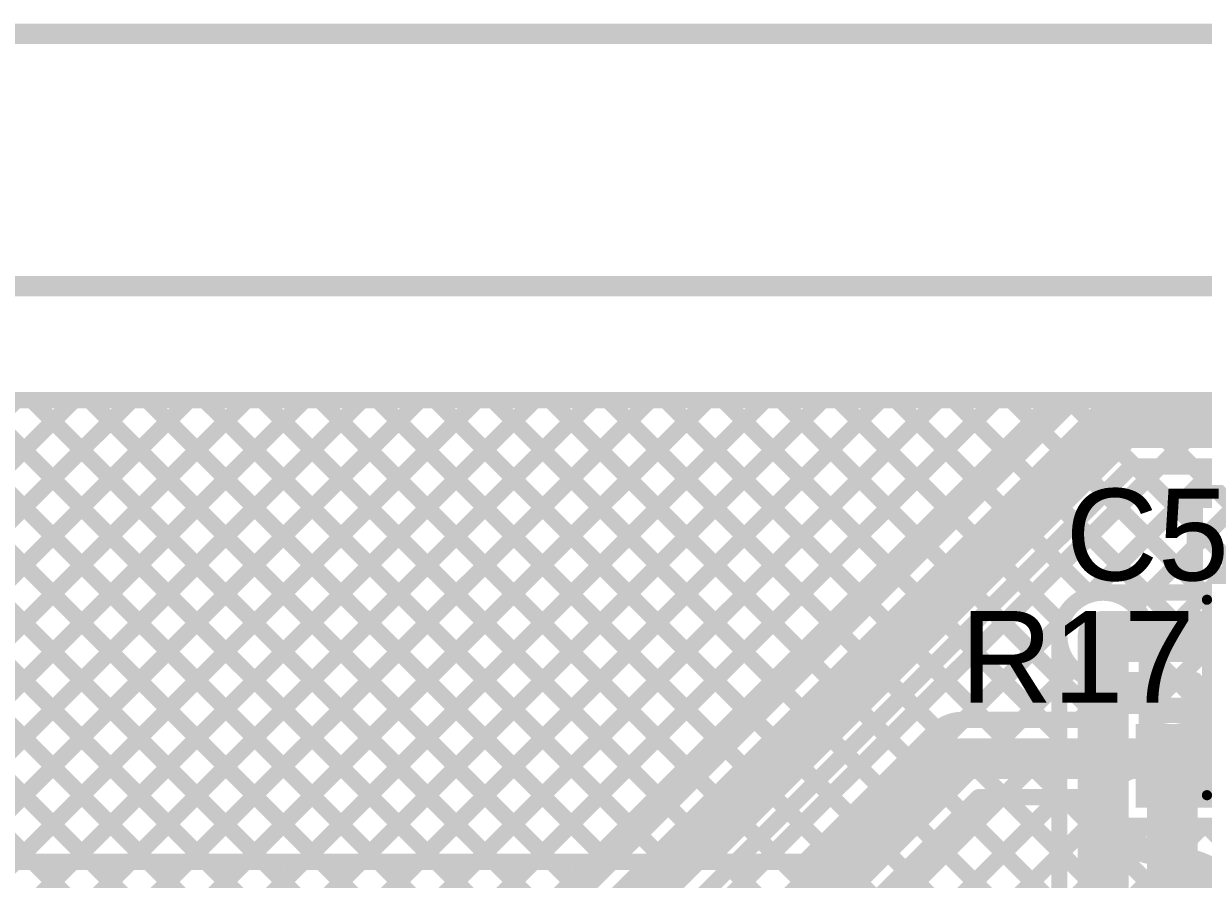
# Model space of a CAD drawing. Header units: millimetres. Extents: x -0.08 to 7.12, y -0.08 to 3.98.
# Drawn here: x 5.116 to 5.695, y 3.541 to 3.961 of the extents above; entities that cross this region are included whole.
import ezdxf

# ---------------------------------------------------------------- set-up
doc = ezdxf.new("R2010")
doc.units = ezdxf.units.MM
doc.header["$MEASUREMENT"] = 0
for name, color, linetype in [('BottomLayer', 5, 'Continuous'), ('Mechanical1', 6, 'Continuous'), ('Mechanical2', 216, 'Continuous'), ('TopLayer', 1, 'Continuous'), ('TopOverlay', 2, 'Continuous'), ('TopPaste', 8, 'Continuous'), ('TopSolder', 216, 'Continuous'), ('ViaHoleLayer', 16, 'Continuous')]:
    doc.layers.add(name, color=color, linetype=linetype)
doc.styles.add('Arial', font='arial.ttf', dxfattribs={"height": 0.2})

# ---------------------------------------------------------------- blocks, each defined once
blk = doc.blocks.new('R___0603_52')
at = {"layer": 'TopLayer'}
for points in [[(-0.015, 0.0175), (-0.015, -0.0175), (-0.045, -0.0175), (-0.045, 0.0175)], [(0.045, 0.0175), (0.045, -0.0175), (0.015, -0.0175), (0.015, 0.0175)]]:
    blk.add_hatch(color=1, dxfattribs=at).paths.add_polyline_path(points)
at = {"layer": 'TopPaste'}
for points in [[(-0.015, 0.0175), (-0.015, -0.0175), (-0.045, -0.0175), (-0.045, 0.0175)], [(0.045, 0.0175), (0.045, -0.0175), (0.015, -0.0175), (0.015, 0.0175)]]:
    blk.add_hatch(color=8, dxfattribs=at).paths.add_polyline_path(points)
at = {"layer": 'TopSolder'}
for points in [[(-0.011, 0.0215), (-0.011, -0.0215), (-0.049, -0.0215), (-0.049, 0.0215)], [(0.049, 0.0215), (0.049, -0.0215), (0.011, -0.0215), (0.011, 0.0215)]]:
    blk.add_hatch(color=216, dxfattribs=at).paths.add_polyline_path(points)
at = {"layer": 'TopOverlay', "const_width": 0.005}
for points in [[(-0.048, 0.021), (-0.048, -0.021)], [(-0.048, 0.021), (0.048, 0.021)], [(0.048, 0.021), (0.048, -0.021)], [(-0.048, -0.021), (0.048, -0.021)]]:
    blk.add_lwpolyline(points, dxfattribs=at)
at = {"layer": 'TopOverlay', "const_width": 0.0025}
for points in [[(-0.04925, 0.021, 1), (-0.04675, 0.021, 1)], [(-0.04925, 0.021, 1), (-0.04675, 0.021, 1)], [(0.04675, 0.021, 1), (0.04925, 0.021, 1)], [(0.04675, 0.021, 1), (0.04925, 0.021, 1)], [(-0.04925, -0.021, 1), (-0.04675, -0.021, 1)], [(-0.04925, -0.021, 1), (-0.04675, -0.021, 1)], [(0.04675, -0.021, 1), (0.04925, -0.021, 1)], [(0.04675, -0.021, 1), (0.04925, -0.021, 1)]]:
    blk.add_lwpolyline(points, format="xyb", close=True, dxfattribs=at)

msp = doc.modelspace()

# ---------------------------------------------------------------- hatches: boundary and pattern name
at = {"layer": 'BottomLayer'}
h = msp.add_hatch(color=5, dxfattribs=at)
edge = h.paths.add_edge_path()
edge.add_arc((5.646, 3.66), 0.01181, 0, 360)
h = msp.add_hatch(color=5, dxfattribs=at)
edge = h.paths.add_edge_path()
edge.add_arc((5.68, 3.6), 0.01181, 0, 360)
at = {"layer": 'TopLayer'}
h = msp.add_hatch(color=1, dxfattribs=at)
edge = h.paths.add_edge_path()
edge.add_arc((5.646, 3.66), 0.01181, 0, 360)
msp.add_hatch(color=1, dxfattribs=at).paths.add_polyline_path([(5.78567, 3.61691), (5.662, 3.61691), (5.662, 3.57591), (5.78567, 3.57591)])
h = msp.add_hatch(color=1, dxfattribs=at)
edge = h.paths.add_edge_path()
edge.add_arc((5.68, 3.6), 0.01181, 0, 360)
at = {"layer": 'ViaHoleLayer'}
h = msp.add_hatch(color=16, dxfattribs=at)
edge = h.paths.add_edge_path()
edge.add_arc((5.646, 3.66), 0.00591, 0, 360)
h = msp.add_hatch(color=16, dxfattribs=at)
edge = h.paths.add_edge_path()
edge.add_arc((5.68, 3.6), 0.00591, 0, 360)

# ---------------------------------------------------------------- linework, layer by layer
at = {"layer": 'BottomLayer'}
for points, const_width in [([(0.05348, 3.776), (5.63159, 3.776)], 0.008), ([(4.66989, 3.3335), (5.11239, 3.776)], 0.008), ([(4.69817, 3.3335), (5.14067, 3.776)], 0.008), ([(4.72646, 3.3335), (5.16896, 3.776)], 0.008), ([(4.75474, 3.3335), (5.19724, 3.776)], 0.008), ([(4.78303, 3.3335), (5.22553, 3.776)], 0.008), ([(4.8154, 3.33759), (5.25381, 3.776)], 0.008), ([(4.83959, 3.3335), (5.28209, 3.776)], 0.008), ([(4.86788, 3.3335), (5.31038, 3.776)], 0.008), ([(4.89375, 3.776), (5.26267, 3.40708)], 0.008), ([(4.89616, 3.3335), (5.33866, 3.776)], 0.008), ([(4.92204, 3.776), (5.27682, 3.42122)], 0.008), ([(4.92445, 3.3335), (5.36695, 3.776)], 0.008), ([(4.95032, 3.776), (5.29096, 3.43536)], 0.008), ([(4.95273, 3.3335), (5.39523, 3.776)], 0.008), ([(4.97861, 3.776), (5.3051, 3.44951)], 0.008), ([(4.98102, 3.3335), (5.42352, 3.776)], 0.008), ([(5.00689, 3.776), (5.31924, 3.46365)], 0.008), ([(5.0093, 3.3335), (5.4518, 3.776)], 0.008), ([(5.03518, 3.776), (5.33338, 3.47779)], 0.008), ([(5.03758, 3.3335), (5.48008, 3.776)], 0.008), ([(5.06346, 3.776), (5.34753, 3.49193)], 0.008), ([(5.06587, 3.3335), (5.50837, 3.776)], 0.008), ([(5.09174, 3.776), (5.36167, 3.50607)], 0.008), ([(5.09415, 3.3335), (5.53665, 3.776)], 0.008), ([(5.12003, 3.776), (5.37581, 3.52022)], 0.008), ([(5.12244, 3.3335), (5.56494, 3.776)], 0.008), ([(5.14831, 3.776), (5.38995, 3.53436)], 0.008), ([(5.15072, 3.3335), (5.59322, 3.776)], 0.008), ([(5.1766, 3.776), (5.4041, 3.5485)], 0.008), ([(5.17901, 3.3335), (5.62151, 3.776)], 0.008), ([(5.18909, 3.3335), (5.63159, 3.776)], 0.008), ([(5.198, 3.312), (5.651, 3.765)], 0.025), ([(5.20488, 3.776), (5.41824, 3.56264)], 0.008), ([(5.23317, 3.776), (5.43238, 3.57679)], 0.008), ([(5.26145, 3.776), (5.44652, 3.59093)], 0.008), ([(5.28973, 3.776), (5.46066, 3.60507)], 0.008), ([(5.31802, 3.776), (5.47481, 3.61921)], 0.008), ([(5.3463, 3.776), (5.48895, 3.63335)], 0.008), ([(5.37459, 3.776), (5.50309, 3.6475)], 0.008), ([(5.40287, 3.776), (5.51723, 3.66164)], 0.008), ([(5.43116, 3.776), (5.53138, 3.67578)], 0.008), ([(5.45944, 3.776), (5.54552, 3.68992)], 0.008), ([(5.48772, 3.776), (5.55966, 3.70406)], 0.008), ([(5.51601, 3.776), (5.5738, 3.71821)], 0.008), ([(5.54429, 3.776), (5.58794, 3.73235)], 0.008), ([(5.57258, 3.776), (5.60209, 3.74649)], 0.008), ([(5.60086, 3.776), (5.61623, 3.76063)], 0.008), ([(5.651, 3.765), (5.804, 3.765)], 0.025), ([(5.2156, 3.2992), (5.65991, 3.7435)], 0.008), ([(5.22956, 3.2992), (5.67386, 3.7435)], 0.008), ([(5.63896, 3.68031), (5.70214, 3.7435)], 0.008), ([(5.65991, 3.7435), (5.79509, 3.7435)], 0.008), ([(5.66165, 3.7435), (5.937, 3.46815)], 0.008), ([(5.66166, 3.67473), (5.73043, 3.7435)], 0.008), ([(5.6675, 3.65229), (5.75871, 3.7435)], 0.008), ([(5.6675, 3.624), (5.787, 3.7435)], 0.008), ([(5.68993, 3.7435), (5.937, 3.49643)], 0.008), ([(5.69053, 3.61875), (5.80519, 3.73341)], 0.008), ([(5.64663, 3.73023), (5.937, 3.43986)], 0.008), ([(5.63249, 3.71609), (5.937, 3.41158)], 0.008), ([(5.61835, 3.70194), (5.63973, 3.68056)], 0.008), ([(5.60421, 3.6878), (5.62551, 3.6665)], 0.008), ([(5.59007, 3.67366), (5.6245, 3.63922)], 0.008), ([(5.25784, 3.2992), (5.62569, 3.66704)], 0.008), ([(5.646, 3.353), (5.646, 3.66)], 0.025), ([(5.57592, 3.65952), (5.6245, 3.61094)], 0.008), ([(5.6245, 3.36191), (5.6245, 3.66)], 0.008), ([(5.6675, 3.61749), (5.6675, 3.66)], 0.008), ([(5.6675, 3.65279), (5.937, 3.38329)], 0.008), ([(5.56178, 3.64538), (5.6245, 3.58266)], 0.008), ([(5.28612, 3.2992), (5.6245, 3.63757)], 0.008), ([(5.54764, 3.63123), (5.6245, 3.55437)], 0.008), ([(5.6675, 3.62451), (5.67204, 3.61997)], 0.008), ([(5.5335, 3.61709), (5.6245, 3.52609)], 0.008), ([(5.31441, 3.2992), (5.6245, 3.60929)], 0.008), ([(5.68, 3.126), (5.68, 3.6)], 0.025), ([(5.51935, 3.60295), (5.6245, 3.4978)], 0.008), ([(5.50521, 3.58881), (5.6245, 3.46952)], 0.008), ([(5.34269, 3.2992), (5.6245, 3.581)], 0.008), ([(5.49107, 3.57466), (5.6245, 3.44123)], 0.008), ([(5.47693, 3.56052), (5.6245, 3.41295)], 0.008), ([(5.37098, 3.2992), (5.6245, 3.55272)], 0.008), ([(5.46279, 3.54638), (5.6245, 3.38467)], 0.008)]:
    msp.add_lwpolyline(points, dxfattribs=dict(at, const_width=const_width))
for points, const_width in [([(5.11039, 3.776, 1), (5.11439, 3.776, 1)], 0.004), ([(5.11803, 3.776, 1), (5.12203, 3.776, 1)], 0.004), ([(5.13867, 3.776, 1), (5.14267, 3.776, 1)], 0.004), ([(5.14631, 3.776, 1), (5.15031, 3.776, 1)], 0.004), ([(5.16696, 3.776, 1), (5.17096, 3.776, 1)], 0.004), ([(5.1746, 3.776, 1), (5.1786, 3.776, 1)], 0.004), ([(5.19524, 3.776, 1), (5.19924, 3.776, 1)], 0.004), ([(5.20288, 3.776, 1), (5.20688, 3.776, 1)], 0.004), ([(5.22353, 3.776, 1), (5.22753, 3.776, 1)], 0.004), ([(5.23117, 3.776, 1), (5.23517, 3.776, 1)], 0.004), ([(5.25181, 3.776, 1), (5.25581, 3.776, 1)], 0.004), ([(5.25945, 3.776, 1), (5.26345, 3.776, 1)], 0.004), ([(5.28009, 3.776, 1), (5.28409, 3.776, 1)], 0.004), ([(5.28773, 3.776, 1), (5.29173, 3.776, 1)], 0.004), ([(5.30838, 3.776, 1), (5.31238, 3.776, 1)], 0.004), ([(5.31602, 3.776, 1), (5.32002, 3.776, 1)], 0.004), ([(5.33666, 3.776, 1), (5.34066, 3.776, 1)], 0.004), ([(5.3443, 3.776, 1), (5.3483, 3.776, 1)], 0.004), ([(5.36495, 3.776, 1), (5.36895, 3.776, 1)], 0.004), ([(5.37259, 3.776, 1), (5.37659, 3.776, 1)], 0.004), ([(5.39323, 3.776, 1), (5.39723, 3.776, 1)], 0.004), ([(5.40087, 3.776, 1), (5.40487, 3.776, 1)], 0.004), ([(5.42152, 3.776, 1), (5.42552, 3.776, 1)], 0.004), ([(5.42916, 3.776, 1), (5.43316, 3.776, 1)], 0.004), ([(5.4498, 3.776, 1), (5.4538, 3.776, 1)], 0.004), ([(5.45744, 3.776, 1), (5.46144, 3.776, 1)], 0.004), ([(5.47808, 3.776, 1), (5.48208, 3.776, 1)], 0.004), ([(5.48572, 3.776, 1), (5.48972, 3.776, 1)], 0.004), ([(5.50637, 3.776, 1), (5.51037, 3.776, 1)], 0.004), ([(5.51401, 3.776, 1), (5.51801, 3.776, 1)], 0.004), ([(5.53465, 3.776, 1), (5.53865, 3.776, 1)], 0.004), ([(5.54229, 3.776, 1), (5.54629, 3.776, 1)], 0.004), ([(5.56294, 3.776, 1), (5.56694, 3.776, 1)], 0.004), ([(5.57058, 3.776, 1), (5.57458, 3.776, 1)], 0.004), ([(5.59122, 3.776, 1), (5.59522, 3.776, 1)], 0.004), ([(5.59886, 3.776, 1), (5.60286, 3.776, 1)], 0.004), ([(5.61951, 3.776, 1), (5.62351, 3.776, 1)], 0.004), ([(5.62959, 3.776, 1), (5.63359, 3.776, 1)], 0.004), ([(5.62959, 3.776, 1), (5.63359, 3.776, 1)], 0.004), ([(5.64475, 3.765, 1), (5.65725, 3.765, 1)], 0.0125), ([(5.64475, 3.765, 1), (5.65725, 3.765, 1)], 0.0125), ([(5.61423, 3.76063, 1), (5.61823, 3.76063, 1)], 0.004), ([(5.60009, 3.74649, 1), (5.60409, 3.74649, 1)], 0.004), ([(5.65791, 3.7435, 1), (5.66191, 3.7435, 1)], 0.004), ([(5.65791, 3.7435, 1), (5.66191, 3.7435, 1)], 0.004), ([(5.65965, 3.7435, 1), (5.66365, 3.7435, 1)], 0.004), ([(5.67186, 3.7435, 1), (5.67586, 3.7435, 1)], 0.004), ([(5.68793, 3.7435, 1), (5.69193, 3.7435, 1)], 0.004), ([(5.58594, 3.73235, 1), (5.58994, 3.73235, 1)], 0.004), ([(5.64463, 3.73023, 1), (5.64863, 3.73023, 1)], 0.004), ([(5.5718, 3.71821, 1), (5.5758, 3.71821, 1)], 0.004), ([(5.63049, 3.71609, 1), (5.63449, 3.71609, 1)], 0.004), ([(5.55766, 3.70406, 1), (5.56166, 3.70406, 1)], 0.004), ([(5.61635, 3.70194, 1), (5.62035, 3.70194, 1)], 0.004), ([(5.54352, 3.68992, 1), (5.54752, 3.68992, 1)], 0.004), ([(5.60221, 3.6878, 1), (5.60621, 3.6878, 1)], 0.004), ([(5.63773, 3.68056, 1), (5.64173, 3.68056, 1)], 0.004), ([(5.52938, 3.67578, 1), (5.53338, 3.67578, 1)], 0.004), ([(5.63696, 3.68031, 1), (5.64096, 3.68031, 1)], 0.004), ([(5.65966, 3.67473, 1), (5.66366, 3.67473, 1)], 0.004), ([(5.58807, 3.67366, 1), (5.59206, 3.67366, 1)], 0.004), ([(5.62351, 3.6665, 1), (5.62751, 3.6665, 1)], 0.004), ([(5.62369, 3.66704, 1), (5.62769, 3.66704, 1)], 0.004), ([(5.63975, 3.66, 1), (5.65225, 3.66, 1)], 0.0125), ([(5.51523, 3.66164, 1), (5.51923, 3.66164, 1)], 0.004), ([(5.57392, 3.65952, 1), (5.57792, 3.65952, 1)], 0.004), ([(5.6225, 3.66, 1), (5.6265, 3.66, 1)], 0.004), ([(5.6225, 3.66, 1), (5.6265, 3.66, 1)], 0.004), ([(5.6655, 3.66, 1), (5.6695, 3.66, 1)], 0.004), ([(5.6655, 3.66, 1), (5.6695, 3.66, 1)], 0.004), ([(5.6655, 3.65279, 1), (5.6695, 3.65279, 1)], 0.004), ([(5.6655, 3.65229, 1), (5.6695, 3.65229, 1)], 0.004), ([(5.50109, 3.6475, 1), (5.50509, 3.6475, 1)], 0.004), ([(5.55978, 3.64538, 1), (5.56378, 3.64538, 1)], 0.004), ([(5.6225, 3.63922, 1), (5.6265, 3.63922, 1)], 0.004), ([(5.6225, 3.63757, 1), (5.6265, 3.63757, 1)], 0.004), ([(5.48695, 3.63335, 1), (5.49095, 3.63335, 1)], 0.004), ([(5.54564, 3.63123, 1), (5.54964, 3.63123, 1)], 0.004), ([(5.6655, 3.62451, 1), (5.6695, 3.62451, 1)], 0.004), ([(5.6655, 3.624, 1), (5.6695, 3.624, 1)], 0.004), ([(5.47281, 3.61921, 1), (5.47681, 3.61921, 1)], 0.004), ([(5.5315, 3.61709, 1), (5.5355, 3.61709, 1)], 0.004), ([(5.6655, 3.61749, 1), (5.6695, 3.61749, 1)], 0.004), ([(5.6655, 3.61749, 1), (5.6695, 3.61749, 1)], 0.004), ([(5.67004, 3.61997, 1), (5.67404, 3.61997, 1)], 0.004), ([(5.68853, 3.61875, 1), (5.69253, 3.61875, 1)], 0.004), ([(5.6225, 3.61094, 1), (5.6265, 3.61094, 1)], 0.004), ([(5.6225, 3.60929, 1), (5.6265, 3.60929, 1)], 0.004), ([(5.67375, 3.6, 1), (5.68625, 3.6, 1)], 0.0125), ([(5.45866, 3.60507, 1), (5.46266, 3.60507, 1)], 0.004), ([(5.51735, 3.60295, 1), (5.52135, 3.60295, 1)], 0.004), ([(5.44452, 3.59093, 1), (5.44852, 3.59093, 1)], 0.004), ([(5.50321, 3.58881, 1), (5.50721, 3.58881, 1)], 0.004), ([(5.6225, 3.58266, 1), (5.6265, 3.58266, 1)], 0.004), ([(5.43038, 3.57679, 1), (5.43438, 3.57679, 1)], 0.004), ([(5.6225, 3.581, 1), (5.6265, 3.581, 1)], 0.004), ([(5.48907, 3.57466, 1), (5.49307, 3.57466, 1)], 0.004), ([(5.41624, 3.56264, 1), (5.42024, 3.56264, 1)], 0.004), ([(5.47493, 3.56052, 1), (5.47893, 3.56052, 1)], 0.004), ([(5.6225, 3.55437, 1), (5.6265, 3.55437, 1)], 0.004), ([(5.4021, 3.5485, 1), (5.4061, 3.5485, 1)], 0.004), ([(5.6225, 3.55272, 1), (5.6265, 3.55272, 1)], 0.004), ([(5.46079, 3.54638, 1), (5.46479, 3.54638, 1)], 0.004)]:
    msp.add_lwpolyline(points, format="xyb", close=True, dxfattribs=dict(at, const_width=const_width))
at = {"layer": 'BottomLayer', "const_width": 0.008}
for points in [[(5.6245, 3.66, -1), (5.6675, 3.66)], [(5.6675, 3.61749, -0.610096), (5.7015, 3.6)]]:
    msp.add_lwpolyline(points, format="xyb", dxfattribs=at)
at = {"layer": 'Mechanical1', "const_width": 0.01}
msp.add_lwpolyline([(3.6874, 3.956), (6.864, 3.956)], dxfattribs=at)
at = {"layer": 'Mechanical2', "const_width": 0.01}
msp.add_lwpolyline([(-0.079, 3.832), (6.864, 3.832)], dxfattribs=at)
at = {"layer": 'TopLayer'}
for points, const_width in [([(0.05348, 3.776), (5.72959, 3.776)], 0.008), ([(4.88559, 3.5492), (5.11239, 3.776)], 0.008), ([(4.89375, 3.776), (5.12056, 3.5492)], 0.008), ([(4.91387, 3.5492), (5.14067, 3.776)], 0.008), ([(4.92204, 3.776), (5.14884, 3.5492)], 0.008), ([(4.94215, 3.5492), (5.16896, 3.776)], 0.008), ([(4.95032, 3.776), (5.17713, 3.5492)], 0.008), ([(4.97044, 3.5492), (5.19724, 3.776)], 0.008), ([(4.97861, 3.776), (5.20541, 3.5492)], 0.008), ([(4.99872, 3.5492), (5.22553, 3.776)], 0.008), ([(5.00689, 3.776), (5.23369, 3.5492)], 0.008), ([(5.02701, 3.5492), (5.25381, 3.776)], 0.008), ([(5.03518, 3.776), (5.26198, 3.5492)], 0.008), ([(5.05529, 3.5492), (5.28209, 3.776)], 0.008), ([(5.06346, 3.776), (5.29026, 3.5492)], 0.008), ([(5.08358, 3.5492), (5.31038, 3.776)], 0.008), ([(5.09174, 3.776), (5.31855, 3.5492)], 0.008), ([(5.11186, 3.5492), (5.33866, 3.776)], 0.008), ([(5.12003, 3.776), (5.34683, 3.5492)], 0.008), ([(5.14014, 3.5492), (5.36695, 3.776)], 0.008), ([(5.14831, 3.776), (5.37512, 3.5492)], 0.008), ([(5.16843, 3.5492), (5.39523, 3.776)], 0.008), ([(5.1766, 3.776), (5.4034, 3.5492)], 0.008), ([(5.19671, 3.5492), (5.42352, 3.776)], 0.008), ([(5.20488, 3.776), (5.43168, 3.5492)], 0.008), ([(5.225, 3.5492), (5.4518, 3.776)], 0.008), ([(5.23317, 3.776), (5.45997, 3.5492)], 0.008), ([(5.25328, 3.5492), (5.48008, 3.776)], 0.008), ([(5.26145, 3.776), (5.48825, 3.5492)], 0.008), ([(5.28157, 3.5492), (5.50837, 3.776)], 0.008), ([(5.28973, 3.776), (5.50793, 3.5578)], 0.008), ([(5.30985, 3.5492), (5.53665, 3.776)], 0.008), ([(5.31802, 3.776), (5.52207, 3.57194)], 0.008), ([(5.33813, 3.5492), (5.56494, 3.776)], 0.008), ([(5.3463, 3.776), (5.53622, 3.58609)], 0.008), ([(5.36642, 3.5492), (5.59322, 3.776)], 0.008), ([(5.37459, 3.776), (5.55036, 3.60023)], 0.008), ([(5.3947, 3.5492), (5.62151, 3.776)], 0.008), ([(5.40287, 3.776), (5.56453, 3.61434)], 0.008), ([(5.42299, 3.5492), (5.64979, 3.776)], 0.008), ([(5.43116, 3.776), (5.58816, 3.619)], 0.008), ([(5.45127, 3.5492), (5.67807, 3.776)], 0.008), ([(5.45944, 3.776), (5.61644, 3.619)], 0.008), ([(5.47956, 3.5492), (5.70636, 3.776)], 0.008), ([(5.48772, 3.776), (5.64472, 3.619)], 0.008), ([(5.51601, 3.776), (5.62551, 3.6665)], 0.008), ([(5.54429, 3.776), (5.63973, 3.68056)], 0.008), ([(5.57258, 3.776), (5.66708, 3.6815)], 0.008), ([(5.60086, 3.776), (5.691, 3.68586)], 0.008), ([(5.62915, 3.776), (5.691, 3.71415)], 0.008), ([(5.65743, 3.776), (5.69949, 3.73394)], 0.008), ([(5.68571, 3.776), (5.70765, 3.75406)], 0.008), ([(5.63896, 3.68031), (5.69992, 3.74128)], 0.008), ([(5.691, 3.727), (5.69949, 3.727)], 0.008), ([(5.691, 3.685), (5.691, 3.727)], 0.008), ([(5.66843, 3.6815), (5.691, 3.70407)], 0.008), ([(5.646, 3.6815), (5.691, 3.6815)], 0.008), ([(5.691, 3.6815), (5.691, 3.685)], 0.008), ([(5.691, 3.6815), (5.691, 3.685)], 0.008), ([(5.57764, 3.619), (5.62569, 3.66704)], 0.008), ([(5.646, 3.66), (5.718, 3.66)], 0.025), ([(5.60593, 3.619), (5.63127, 3.64434)], 0.008), ([(5.63421, 3.619), (5.65371, 3.6385)], 0.008), ([(5.646, 3.6385), (5.691, 3.6385)], 0.008), ([(5.65351, 3.6385), (5.6661, 3.62591)], 0.008), ([(5.6694, 3.62591), (5.682, 3.6385)], 0.008), ([(5.68179, 3.6385), (5.69439, 3.62591)], 0.008), ([(5.691, 3.634), (5.691, 3.6385)], 0.008), ([(5.691, 3.634), (5.691, 3.6385)], 0.008), ([(5.691, 3.634), (5.748, 3.634)], 0.008), ([(5.691, 3.634), (5.748, 3.634)], 0.008), ([(5.69769, 3.62591), (5.70578, 3.634)], 0.008), ([(5.653, 3.62591), (5.75173, 3.62591)], 0.008), ([(5.653, 3.619), (5.653, 3.62591)], 0.008), ([(5.577, 3.619), (5.653, 3.619)], 0.008), ([(5.49933, 3.5492), (5.56354, 3.61341)], 0.008), ([(5.5072, 3.5302), (5.577, 3.6)], 0.02), ([(5.577, 3.6), (5.662, 3.6)], 0.02), ([(5.11253, 3.09732), (5.59621, 3.581)], 0.008), ([(5.12, 3.04822), (5.65278, 3.581)], 0.008), ([(5.12174, 3.07824), (5.6245, 3.581)], 0.008), ([(5.52066, 3.51679), (5.58487, 3.581)], 0.008), ([(5.58487, 3.581), (5.653, 3.581)], 0.008), ([(5.59787, 3.581), (5.79437, 3.3845)], 0.008), ([(5.62616, 3.581), (5.82266, 3.3845)], 0.008), ([(5.653, 3.56691), (5.653, 3.581)], 0.008), ([(5.57723, 3.57336), (5.76609, 3.3845)], 0.008), ([(5.12, 2.96337), (5.72354, 3.56691)], 0.008), ([(5.12, 2.99165), (5.69525, 3.56691)], 0.008), ([(5.12, 3.01994), (5.66697, 3.56691)], 0.008), ([(5.653, 3.56691), (5.79467, 3.56691)], 0.008), ([(5.66853, 3.56691), (5.85094, 3.3845)], 0.008), ([(5.69682, 3.56691), (5.87922, 3.3845)], 0.008), ([(5.56309, 3.55922), (5.7378, 3.3845)], 0.008), ([(4.72013, 3.5492), (5.49933, 3.5492)], 0.008), ([(5.54894, 3.54507), (5.70952, 3.3845)], 0.008)]:
    msp.add_lwpolyline(points, dxfattribs=dict(at, const_width=const_width))
for points, const_width in [([(5.11039, 3.776, 1), (5.11439, 3.776, 1)], 0.004), ([(5.11803, 3.776, 1), (5.12203, 3.776, 1)], 0.004), ([(5.13867, 3.776, 1), (5.14267, 3.776, 1)], 0.004), ([(5.14631, 3.776, 1), (5.15031, 3.776, 1)], 0.004), ([(5.16696, 3.776, 1), (5.17096, 3.776, 1)], 0.004), ([(5.1746, 3.776, 1), (5.1786, 3.776, 1)], 0.004), ([(5.19524, 3.776, 1), (5.19924, 3.776, 1)], 0.004), ([(5.20288, 3.776, 1), (5.20688, 3.776, 1)], 0.004), ([(5.22353, 3.776, 1), (5.22753, 3.776, 1)], 0.004), ([(5.23117, 3.776, 1), (5.23517, 3.776, 1)], 0.004), ([(5.25181, 3.776, 1), (5.25581, 3.776, 1)], 0.004), ([(5.25945, 3.776, 1), (5.26345, 3.776, 1)], 0.004), ([(5.28009, 3.776, 1), (5.28409, 3.776, 1)], 0.004), ([(5.28773, 3.776, 1), (5.29173, 3.776, 1)], 0.004), ([(5.30838, 3.776, 1), (5.31238, 3.776, 1)], 0.004), ([(5.31602, 3.776, 1), (5.32002, 3.776, 1)], 0.004), ([(5.33666, 3.776, 1), (5.34066, 3.776, 1)], 0.004), ([(5.3443, 3.776, 1), (5.3483, 3.776, 1)], 0.004), ([(5.36495, 3.776, 1), (5.36895, 3.776, 1)], 0.004), ([(5.37259, 3.776, 1), (5.37659, 3.776, 1)], 0.004), ([(5.39323, 3.776, 1), (5.39723, 3.776, 1)], 0.004), ([(5.40087, 3.776, 1), (5.40487, 3.776, 1)], 0.004), ([(5.42152, 3.776, 1), (5.42552, 3.776, 1)], 0.004), ([(5.42916, 3.776, 1), (5.43316, 3.776, 1)], 0.004), ([(5.4498, 3.776, 1), (5.4538, 3.776, 1)], 0.004), ([(5.45744, 3.776, 1), (5.46144, 3.776, 1)], 0.004), ([(5.47808, 3.776, 1), (5.48208, 3.776, 1)], 0.004), ([(5.48572, 3.776, 1), (5.48972, 3.776, 1)], 0.004), ([(5.50637, 3.776, 1), (5.51037, 3.776, 1)], 0.004), ([(5.51401, 3.776, 1), (5.51801, 3.776, 1)], 0.004), ([(5.53465, 3.776, 1), (5.53865, 3.776, 1)], 0.004), ([(5.54229, 3.776, 1), (5.54629, 3.776, 1)], 0.004), ([(5.56294, 3.776, 1), (5.56694, 3.776, 1)], 0.004), ([(5.57058, 3.776, 1), (5.57458, 3.776, 1)], 0.004), ([(5.59122, 3.776, 1), (5.59522, 3.776, 1)], 0.004), ([(5.59886, 3.776, 1), (5.60286, 3.776, 1)], 0.004), ([(5.61951, 3.776, 1), (5.62351, 3.776, 1)], 0.004), ([(5.62715, 3.776, 1), (5.63115, 3.776, 1)], 0.004), ([(5.64779, 3.776, 1), (5.65179, 3.776, 1)], 0.004), ([(5.65543, 3.776, 1), (5.65943, 3.776, 1)], 0.004), ([(5.67607, 3.776, 1), (5.68007, 3.776, 1)], 0.004), ([(5.68371, 3.776, 1), (5.68771, 3.776, 1)], 0.004), ([(5.689, 3.727, 1), (5.693, 3.727, 1)], 0.004), ([(5.689, 3.727, 1), (5.693, 3.727, 1)], 0.004), ([(5.689, 3.71415, 1), (5.693, 3.71415, 1)], 0.004), ([(5.689, 3.70407, 1), (5.693, 3.70407, 1)], 0.004), ([(5.63773, 3.68056, 1), (5.64173, 3.68056, 1)], 0.004), ([(5.644, 3.6815, 1), (5.648, 3.6815, 1)], 0.004), ([(5.644, 3.6815, 1), (5.648, 3.6815, 1)], 0.004), ([(5.66508, 3.6815, 1), (5.66908, 3.6815, 1)], 0.004), ([(5.66643, 3.6815, 1), (5.67043, 3.6815, 1)], 0.004), ([(5.689, 3.68586, 1), (5.693, 3.68586, 1)], 0.004), ([(5.689, 3.685, 1), (5.693, 3.685, 1)], 0.004), ([(5.689, 3.685, 1), (5.693, 3.685, 1)], 0.004), ([(5.689, 3.685, 1), (5.693, 3.685, 1)], 0.004), ([(5.689, 3.6815, 1), (5.693, 3.6815, 1)], 0.004), ([(5.689, 3.6815, 1), (5.693, 3.6815, 1)], 0.004), ([(5.689, 3.6815, 1), (5.693, 3.6815, 1)], 0.004), ([(5.63696, 3.68031, 1), (5.64096, 3.68031, 1)], 0.004), ([(5.62351, 3.6665, 1), (5.62751, 3.6665, 1)], 0.004), ([(5.62369, 3.66704, 1), (5.62769, 3.66704, 1)], 0.004), ([(5.63975, 3.66, 1), (5.65225, 3.66, 1)], 0.0125), ([(5.62927, 3.64434, 1), (5.63327, 3.64434, 1)], 0.004), ([(5.644, 3.6385, 1), (5.648, 3.6385, 1)], 0.004), ([(5.644, 3.6385, 1), (5.648, 3.6385, 1)], 0.004), ([(5.65151, 3.6385, 1), (5.65551, 3.6385, 1)], 0.004), ([(5.65171, 3.6385, 1), (5.65571, 3.6385, 1)], 0.004), ([(5.67979, 3.6385, 1), (5.68379, 3.6385, 1)], 0.004), ([(5.68, 3.6385, 1), (5.684, 3.6385, 1)], 0.004), ([(5.689, 3.6385, 1), (5.693, 3.6385, 1)], 0.004), ([(5.689, 3.6385, 1), (5.693, 3.6385, 1)], 0.004), ([(5.689, 3.6385, 1), (5.693, 3.6385, 1)], 0.004), ([(5.689, 3.634, 1), (5.693, 3.634, 1)], 0.004), ([(5.689, 3.634, 1), (5.693, 3.634, 1)], 0.004), ([(5.689, 3.634, 1), (5.693, 3.634, 1)], 0.004), ([(5.689, 3.634, 1), (5.693, 3.634, 1)], 0.004), ([(5.651, 3.62591, 1), (5.655, 3.62591, 1)], 0.004), ([(5.651, 3.62591, 1), (5.655, 3.62591, 1)], 0.004), ([(5.6641, 3.62591, 1), (5.6681, 3.62591, 1)], 0.004), ([(5.6674, 3.62591, 1), (5.6714, 3.62591, 1)], 0.004), ([(5.69239, 3.62591, 1), (5.69639, 3.62591, 1)], 0.004), ([(5.69569, 3.62591, 1), (5.69969, 3.62591, 1)], 0.004), ([(5.575, 3.619, 1), (5.579, 3.619, 1)], 0.004), ([(5.575, 3.619, 1), (5.579, 3.619, 1)], 0.004), ([(5.575, 3.619, 1), (5.579, 3.619, 1)], 0.004), ([(5.57564, 3.619, 1), (5.57964, 3.619, 1)], 0.004), ([(5.58616, 3.619, 1), (5.59016, 3.619, 1)], 0.004), ([(5.60393, 3.619, 1), (5.60793, 3.619, 1)], 0.004), ([(5.61444, 3.619, 1), (5.61844, 3.619, 1)], 0.004), ([(5.63221, 3.619, 1), (5.63621, 3.619, 1)], 0.004), ([(5.64272, 3.619, 1), (5.64672, 3.619, 1)], 0.004), ([(5.651, 3.619, 1), (5.655, 3.619, 1)], 0.004), ([(5.651, 3.619, 1), (5.655, 3.619, 1)], 0.004), ([(5.56154, 3.61341, 1), (5.56554, 3.61341, 1)], 0.004), ([(5.56154, 3.61341, 1), (5.56554, 3.61341, 1)], 0.004), ([(5.56156, 3.61343, 1), (5.56557, 3.61343, 1)], 0.004), ([(5.56253, 3.61434, 1), (5.56653, 3.61434, 1)], 0.004), ([(5.572, 3.6, 1), (5.582, 3.6, 1)], 0.01), ([(5.572, 3.6, 1), (5.582, 3.6, 1)], 0.01), ([(5.657, 3.6, 1), (5.667, 3.6, 1)], 0.01), ([(5.54836, 3.60023, 1), (5.55236, 3.60023, 1)], 0.004), ([(5.53422, 3.58609, 1), (5.53822, 3.58609, 1)], 0.004), ([(5.58287, 3.581, 1), (5.58687, 3.581, 1)], 0.004), ([(5.58287, 3.581, 1), (5.58687, 3.581, 1)], 0.004), ([(5.59421, 3.581, 1), (5.59821, 3.581, 1)], 0.004), ([(5.59587, 3.581, 1), (5.59987, 3.581, 1)], 0.004), ([(5.6225, 3.581, 1), (5.6265, 3.581, 1)], 0.004), ([(5.62416, 3.581, 1), (5.62816, 3.581, 1)], 0.004), ([(5.65078, 3.581, 1), (5.65478, 3.581, 1)], 0.004), ([(5.651, 3.581, 1), (5.655, 3.581, 1)], 0.004), ([(5.651, 3.581, 1), (5.655, 3.581, 1)], 0.004), ([(5.52007, 3.57194, 1), (5.52407, 3.57194, 1)], 0.004), ([(5.57523, 3.57336, 1), (5.57923, 3.57336, 1)], 0.004), ([(5.651, 3.56691, 1), (5.655, 3.56691, 1)], 0.004), ([(5.651, 3.56691, 1), (5.655, 3.56691, 1)], 0.004), ([(5.66497, 3.56691, 1), (5.66897, 3.56691, 1)], 0.004), ([(5.66653, 3.56691, 1), (5.67053, 3.56691, 1)], 0.004), ([(5.69325, 3.56691, 1), (5.69725, 3.56691, 1)], 0.004), ([(5.69482, 3.56691, 1), (5.69882, 3.56691, 1)], 0.004), ([(5.56109, 3.55922, 1), (5.56509, 3.55922, 1)], 0.004), ([(5.50593, 3.5578, 1), (5.50993, 3.5578, 1)], 0.004), ([(5.11856, 3.5492, 1), (5.12256, 3.5492, 1)], 0.004), ([(5.13814, 3.5492, 1), (5.14214, 3.5492, 1)], 0.004), ([(5.14684, 3.5492, 1), (5.15084, 3.5492, 1)], 0.004), ([(5.16643, 3.5492, 1), (5.17043, 3.5492, 1)], 0.004), ([(5.17513, 3.5492, 1), (5.17913, 3.5492, 1)], 0.004), ([(5.19471, 3.5492, 1), (5.19871, 3.5492, 1)], 0.004), ([(5.20341, 3.5492, 1), (5.20741, 3.5492, 1)], 0.004), ([(5.223, 3.5492, 1), (5.227, 3.5492, 1)], 0.004), ([(5.23169, 3.5492, 1), (5.23569, 3.5492, 1)], 0.004), ([(5.25128, 3.5492, 1), (5.25528, 3.5492, 1)], 0.004), ([(5.25998, 3.5492, 1), (5.26398, 3.5492, 1)], 0.004), ([(5.27957, 3.5492, 1), (5.28357, 3.5492, 1)], 0.004), ([(5.28826, 3.5492, 1), (5.29226, 3.5492, 1)], 0.004), ([(5.30785, 3.5492, 1), (5.31185, 3.5492, 1)], 0.004), ([(5.31655, 3.5492, 1), (5.32055, 3.5492, 1)], 0.004), ([(5.33613, 3.5492, 1), (5.34013, 3.5492, 1)], 0.004), ([(5.34483, 3.5492, 1), (5.34883, 3.5492, 1)], 0.004), ([(5.36442, 3.5492, 1), (5.36842, 3.5492, 1)], 0.004), ([(5.37312, 3.5492, 1), (5.37712, 3.5492, 1)], 0.004), ([(5.3927, 3.5492, 1), (5.3967, 3.5492, 1)], 0.004), ([(5.4014, 3.5492, 1), (5.4054, 3.5492, 1)], 0.004), ([(5.42099, 3.5492, 1), (5.42499, 3.5492, 1)], 0.004), ([(5.42968, 3.5492, 1), (5.43368, 3.5492, 1)], 0.004), ([(5.44927, 3.5492, 1), (5.45327, 3.5492, 1)], 0.004), ([(5.45797, 3.5492, 1), (5.46197, 3.5492, 1)], 0.004), ([(5.47756, 3.5492, 1), (5.48156, 3.5492, 1)], 0.004), ([(5.48625, 3.5492, 1), (5.49025, 3.5492, 1)], 0.004), ([(5.49733, 3.5492, 1), (5.50133, 3.5492, 1)], 0.004), ([(5.49733, 3.5492, 1), (5.50133, 3.5492, 1)], 0.004), ([(5.54694, 3.54507, 1), (5.55094, 3.54507, 1)], 0.004)]:
    msp.add_lwpolyline(points, format="xyb", close=True, dxfattribs=dict(at, const_width=const_width))
at = {"layer": 'TopLayer', "const_width": 0.008}
for points in [[(5.646, 3.6385, -1), (5.646, 3.6815)], [(5.56354, 3.61341, -0.199451), (5.577, 3.619)], [(5.56356, 3.61343, -0.198912), (5.577, 3.619)]]:
    msp.add_lwpolyline(points, format="xyb", dxfattribs=at)

# ---------------------------------------------------------------- block references
at = {"rotation": 90}
msp.add_blockref('R___0603_52', (5.718, 3.63), dxfattribs=at)

# ---------------------------------------------------------------- texts
at = {"layer": 'TopOverlay', "style": 'Arial'}
for s, p in [('C5', (5.62751, 3.68751)), ('R17', (5.57577, 3.62751))]:
    msp.add_text(s, height=0.045, dxfattribs=at).set_placement(p)
msp.add_text('SENSOR', height=0.1, rotation=360, dxfattribs=at).set_placement((5.6279, 3.50096))

doc.saveas('drawing.dxf')
